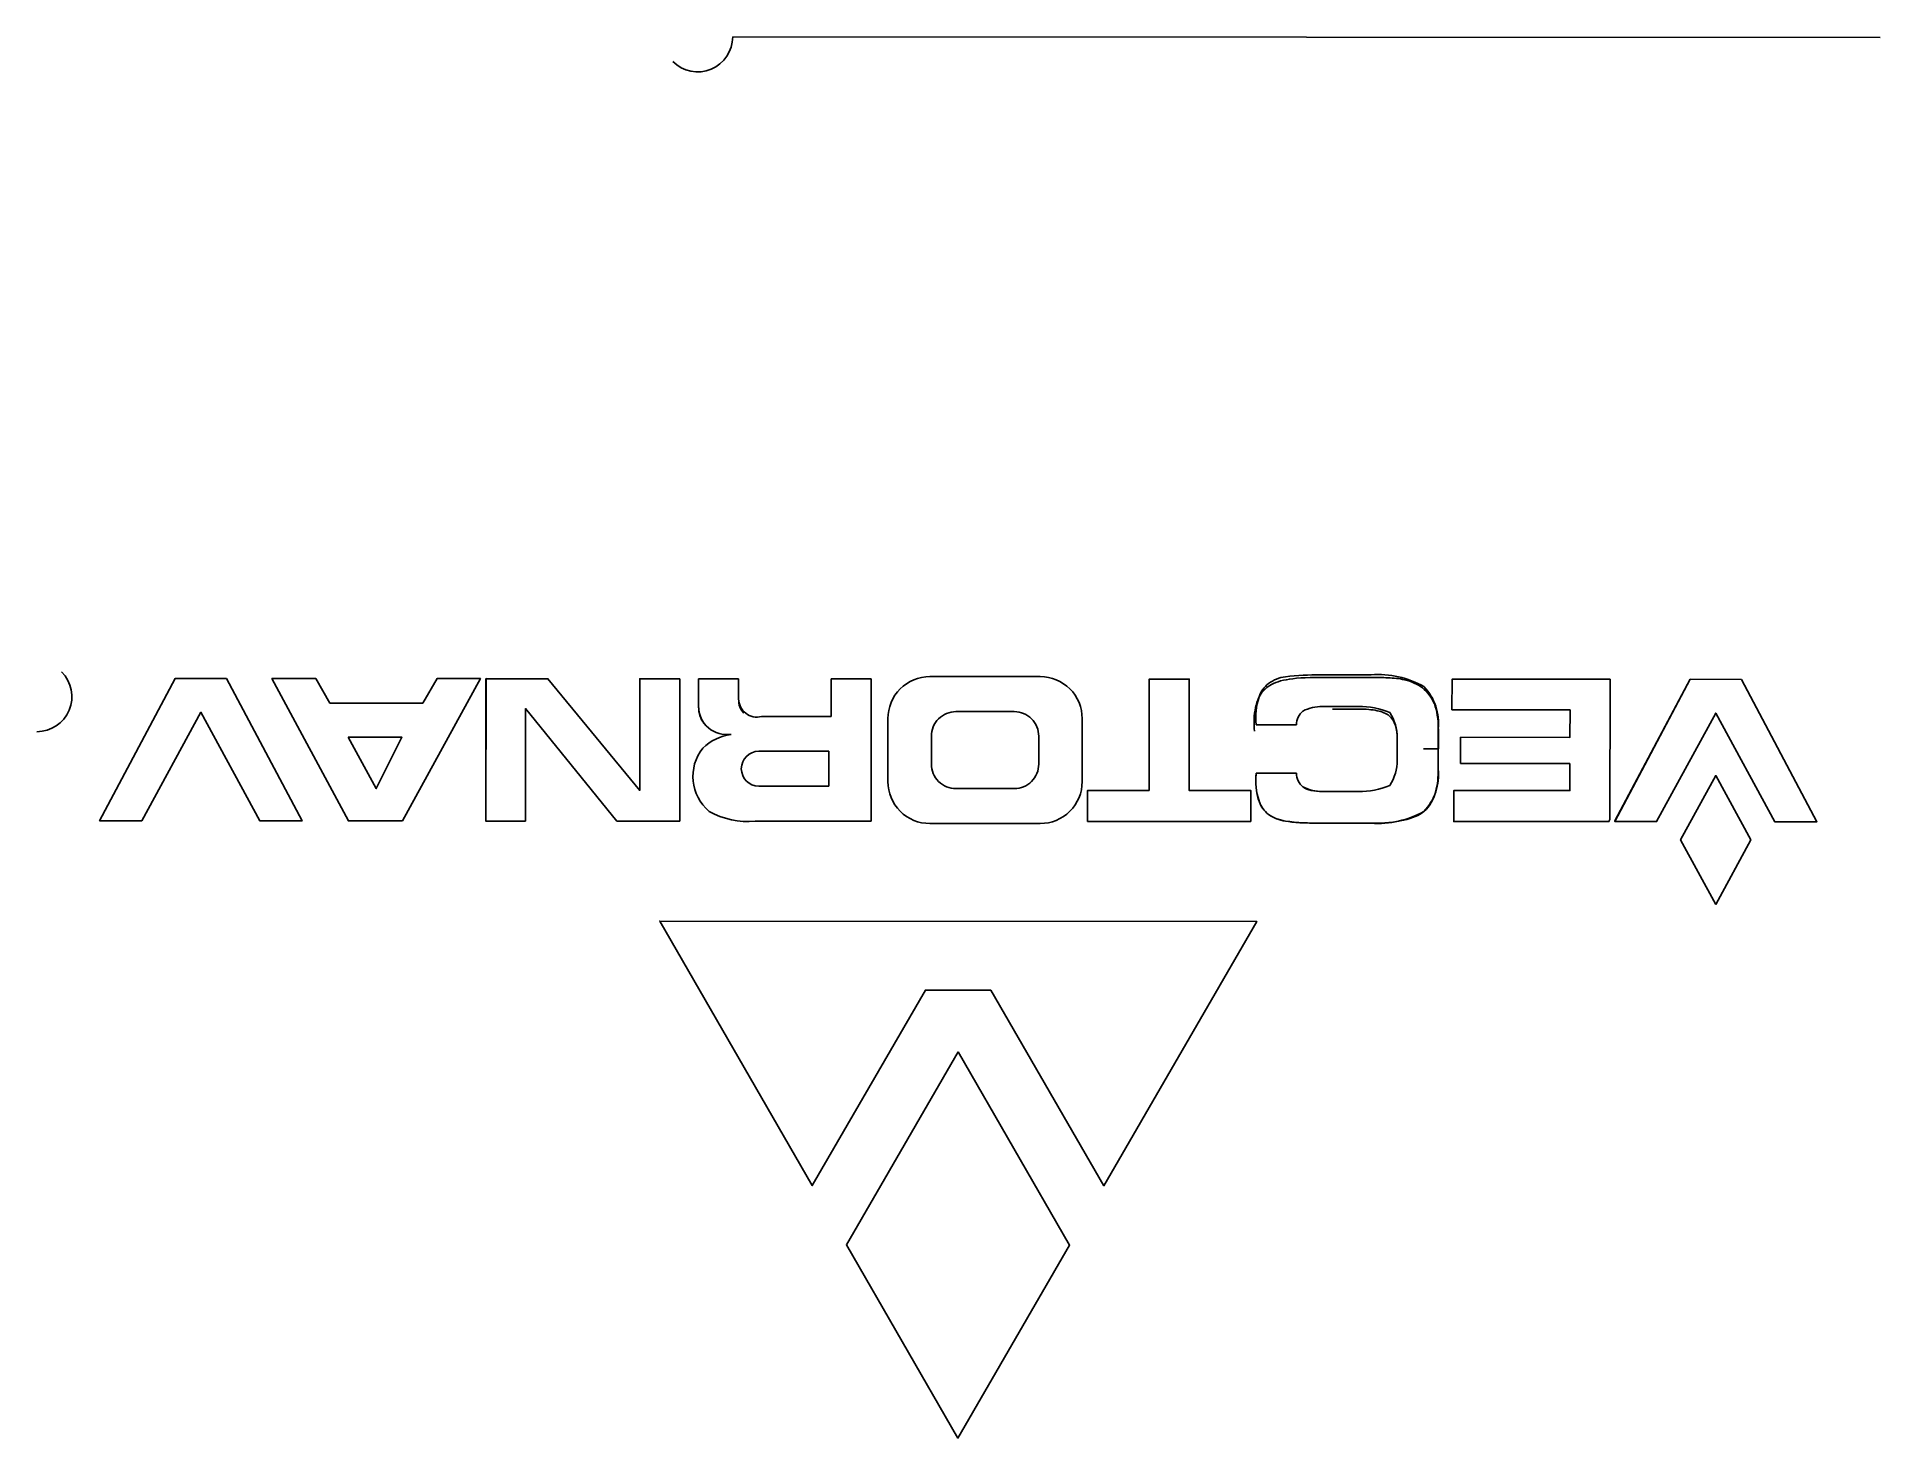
# Model space of a CAD drawing. Header units: inches. Extents: x -0.591 to 0.199, y 0.511 to 1.112.
import ezdxf

# ---------------------------------------------------------------- set-up
doc = ezdxf.new("R2010")
doc.units = ezdxf.units.IN
doc.layers.get('0').update_dxf_attribs({"linetype": 'CONTINUOUS'})

msp = doc.modelspace()

# ---------------------------------------------------------------- linework, layer by layer
for p, q in [((0.19869, 1.1121, 0), (-0.29319, 1.11238, 0)), ((-0.04113, 0.83883, 0), (-0.01947, 0.83884, 0)), ((-0.0411, 0.8377, 0), (-0.01944, 0.83769, 0)), ((-0.5646, 0.77619, 0), (-0.53217, 0.83723, 0)), ((-0.53217, 0.83723, 0), (-0.51017, 0.83722, 0)), ((-0.51017, 0.83722, 0), (-0.47782, 0.77615, 0)), ((-0.47192, 0.8372, 0), (-0.49072, 0.83721, 0)), ((-0.49072, 0.83721, 0), (-0.45794, 0.77614, 0)), ((-0.47192, 0.8372, 0), (-0.46584, 0.82666, 0)), ((-0.43474, 0.77612, 0), (-0.40131, 0.83716, 0)), ((-0.41995, 0.83717, 0), (-0.42604, 0.82664, 0)), ((-0.40131, 0.83716, 0), (-0.41995, 0.83717, 0)), ((-0.39906, 0.7761, 0), (-0.39887, 0.83716, 0)), ((-0.39902, 0.83687, 0), (-0.37242, 0.83714, 0)), ((-0.37242, 0.83714, 0), (-0.33304, 0.78921, 0)), ((-0.33304, 0.78921, 0), (-0.33301, 0.83712, 0)), ((-0.33301, 0.83712, 0), (-0.31587, 0.83711, 0)), ((-0.31587, 0.83711, 0), (-0.3159, 0.77606, 0)), ((-0.3078, 0.82527, 0), (-0.30779, 0.8371, 0)), ((-0.30779, 0.8371, 0), (-0.3078, 0.82527, 0)), ((-0.30779, 0.8371, 0), (-0.29065, 0.8371, 0)), ((-0.30779, 0.8371, 0), (-0.29065, 0.8371, 0)), ((-0.29065, 0.8371, 0), (-0.29065, 0.82852, 0)), ((-0.29065, 0.8371, 0), (-0.29065, 0.82852, 0)), ((-0.25098, 0.8209, 0), (-0.25098, 0.83707, 0)), ((-0.25098, 0.83707, 0), (-0.23383, 0.83706, 0)), ((-0.25098, 0.83707, 0), (-0.25098, 0.8209, 0)), ((-0.25098, 0.83707, 0), (-0.23383, 0.83706, 0)), ((-0.23383, 0.83706, 0), (-0.23386, 0.77601, 0)), ((-0.23383, 0.83706, 0), (-0.23386, 0.77601, 0)), ((-0.11464, 0.837, 0), (-0.11467, 0.78923, 0)), ((-0.0975, 0.83699, 0), (-0.11464, 0.837, 0)), ((-0.09753, 0.78922, 0), (-0.0975, 0.83699, 0)), ((0.01515, 0.82379, 0), (0.01516, 0.83693, 0)), ((0.01516, 0.83693, 0), (0.08289, 0.83689, 0)), ((0.08289, 0.83689, 0), (0.08285, 0.77671, 0)), ((0.085, 0.77584, 0), (0.11724, 0.83687, 0)), ((0.11724, 0.83687, 0), (0.13924, 0.83686, 0)), ((0.13924, 0.83686, 0), (0.1716, 0.77579, 0)), ((-0.52118, 0.82274, 0), (-0.54655, 0.77618, 0)), ((-0.52118, 0.82274, 0), (-0.49587, 0.77616, 0)), ((-0.42604, 0.82664, 0), (-0.46584, 0.82666, 0)), ((-0.38204, 0.82432, 0), (-0.38206, 0.77609, 0)), ((-0.3428, 0.77607, 0), (-0.38204, 0.82432, 0)), ((-0.04038, 0.82525, 0), (-0.02495, 0.82526, 0)), ((-0.02494, 0.82411, 0), (-0.03606, 0.82411, 0)), ((0.06574, 0.82376, 0), (0.01515, 0.82379, 0)), ((0.06573, 0.81198, 0), (0.06574, 0.82376, 0)), ((0.12824, 0.82238, 0), (0.10287, 0.77583, 0)), ((0.15354, 0.7758, 0), (0.12824, 0.82238, 0)), ((-0.28083, 0.82092, 0), (-0.25098, 0.8209, 0)), ((-0.28083, 0.82092, 0), (-0.25098, 0.8209, 0)), ((-0.05153, 0.81738, 0), (-0.06883, 0.81737, 0)), ((0.0093, 0.8156, 0), (0.00929, 0.79839, 0)), ((0.00929, 0.8156, 0), (0.00929, 0.807, 0)), ((-0.0083, 0.81173, 0), (-0.00829, 0.81101, 0)), ((-0.0083, 0.80226, 0), (-0.00829, 0.81101, 0)), ((-0.0083, 0.80226, 0), (-0.00829, 0.81101, 0)), ((0.00929, 0.807, 0), (0.003, 0.807, 0)), ((0.00929, 0.79839, 0), (0.00929, 0.807, 0)), ((0.01885, 0.80079, 0), (0.01885, 0.812, 0)), ((0.01885, 0.812, 0), (0.06573, 0.81198, 0)), ((0.06573, 0.80077, 0), (0.01885, 0.80079, 0)), ((0.06573, 0.80077, 0), (0.06572, 0.78913, 0)), ((-0.06883, 0.79621, 0), (-0.06883, 0.79662, 0)), ((-0.06883, 0.79662, 0), (-0.05153, 0.79661, 0)), ((-0.05153, 0.79661, 0), (-0.06883, 0.79662, 0)), ((0.12822, 0.79562, 0), (0.11317, 0.768, 0)), ((0.14324, 0.76798, 0), (0.12822, 0.79562, 0)), ((-0.11467, 0.78923, 0), (-0.14108, 0.78925, 0)), ((-0.14108, 0.78925, 0), (-0.14108, 0.77596, 0)), ((-0.07112, 0.78921, 0), (-0.09753, 0.78922, 0)), ((-0.07112, 0.78921, 0), (-0.07113, 0.77592, 0)), ((-0.04038, 0.78874, 0), (-0.02495, 0.78874, 0)), ((-0.04038, 0.78874, 0), (-0.02495, 0.78874, 0)), ((0.01588, 0.78916, 0), (0.01587, 0.77587, 0)), ((0.01588, 0.78916, 0), (0.06572, 0.78913, 0)), ((-0.5646, 0.77619, 0), (-0.54655, 0.77618, 0)), ((-0.47782, 0.77615, 0), (-0.49587, 0.77616, 0)), ((-0.45794, 0.77614, 0), (-0.43474, 0.77612, 0)), ((-0.39906, 0.7761, 0), (-0.38206, 0.77609, 0)), ((-0.3159, 0.77606, 0), (-0.3428, 0.77607, 0)), ((-0.23386, 0.77601, 0), (-0.28353, 0.77604, 0)), ((-0.23386, 0.77601, 0), (-0.28353, 0.77604, 0)), ((-0.14108, 0.77596, 0), (-0.07113, 0.77592, 0)), ((-0.01947, 0.77515, 0), (-0.04113, 0.77516, 0)), ((-0.04113, 0.77516, 0), (-0.01947, 0.77515, 0)), ((0.08239, 0.77584, 0), (0.01587, 0.77587, 0)), ((0.08285, 0.77671, 0), (0.08239, 0.77584, 0)), ((0.10287, 0.77583, 0), (0.085, 0.77584, 0)), ((0.1716, 0.77579, 0), (0.15354, 0.7758, 0)), ((0.11317, 0.768, 0), (0.12819, 0.74036, 0)), ((0.12819, 0.74036, 0), (0.14324, 0.76798, 0)), ((-0.32449, 0.73318, 0), (-0.06856, 0.73304, 0)), ((-0.25909, 0.61975, 0), (-0.32449, 0.73318, 0)), ((-0.06856, 0.73304, 0), (-0.13409, 0.61968, 0)), ((-0.21061, 0.70361, 0), (-0.25909, 0.61975, 0)), ((-0.18247, 0.70359, 0), (-0.21061, 0.70361, 0)), ((-0.13409, 0.61968, 0), (-0.18247, 0.70359, 0)), ((-0.19656, 0.67708, 0), (-0.24441, 0.5943, 0)), ((-0.14879, 0.59425, 0), (-0.19656, 0.67708, 0)), ((-0.24441, 0.5943, 0), (-0.19665, 0.51147, 0)), ((-0.19665, 0.51147, 0), (-0.14879, 0.59425, 0))]:
    msp.add_line(p, q)
for points in [[(-0.16137, 0.77503), (-0.20867, 0.77503, -0.414214), (-0.22667, 0.79303), (-0.22667, 0.82003, -0.414214), (-0.20867, 0.83803), (-0.16137, 0.83803, -0.414214), (-0.14337, 0.82003), (-0.14337, 0.79303, -0.414214)], [(-0.1725, 0.79), (-0.1975, 0.79, -0.414214), (-0.208, 0.8005), (-0.208, 0.8125, -0.414214), (-0.1975, 0.823), (-0.1725, 0.823, -0.414214), (-0.162, 0.8125), (-0.162, 0.8005, -0.414214)], [(-0.252, 0.791), (-0.252, 0.806), (-0.282, 0.806, 1), (-0.282, 0.791)]]:
    msp.add_lwpolyline(points, format="xyb", close=True)
for points in [[(-0.51017, 0.83722), (-0.53217, 0.83723), (-0.5646, 0.77619), (-0.54655, 0.77618), (-0.52118, 0.82274), (-0.49587, 0.77616), (-0.47782, 0.77615)], [(-0.43474, 0.77612), (-0.40131, 0.83716), (-0.41995, 0.83717), (-0.42604, 0.82664), (-0.46584, 0.82666), (-0.47192, 0.8372), (-0.49072, 0.83721), (-0.45794, 0.77614)], [(-0.31587, 0.83711), (-0.33301, 0.83712), (-0.33304, 0.78921), (-0.37242, 0.83714), (-0.39887, 0.83716), (-0.39902, 0.83687), (-0.39906, 0.7761), (-0.38206, 0.77609), (-0.38204, 0.82432), (-0.3428, 0.77607), (-0.3159, 0.77606)], [(-0.07113, 0.77592), (-0.07112, 0.78921), (-0.09753, 0.78922), (-0.0975, 0.83699), (-0.11464, 0.837), (-0.11467, 0.78923), (-0.14108, 0.78925), (-0.14108, 0.77596)], [(0.06573, 0.80077), (0.06572, 0.78913), (0.01588, 0.78916), (0.01587, 0.77587), (0.08239, 0.77584), (0.08285, 0.77671), (0.08289, 0.83689), (0.01516, 0.83693), (0.01515, 0.82379), (0.06574, 0.82376), (0.06573, 0.81198), (0.01885, 0.812), (0.01885, 0.80079)], [(0.11724, 0.83687), (0.085, 0.77617), (0.085, 0.77584), (0.10287, 0.77583), (0.12824, 0.82238), (0.15354, 0.7758), (0.1716, 0.77579), (0.13924, 0.83686)], [(-0.458, 0.812), (-0.446, 0.79), (-0.435, 0.812)], [(0.12819, 0.74036), (0.14324, 0.76798), (0.12822, 0.79562), (0.11317, 0.768)], [(-0.18247, 0.70359), (-0.13409, 0.61968), (-0.06856, 0.73304), (-0.32449, 0.73318), (-0.25909, 0.61975), (-0.21061, 0.70361)], [(-0.19656, 0.67708), (-0.24441, 0.5943), (-0.19665, 0.51147), (-0.14879, 0.59425)]]:
    msp.add_lwpolyline(points, close=True)
for centre, radius, start, end in [((-0.30819, 1.11238, 0), 0.015, 224.96827, 359.96827), ((-0.59147, 0.82941, 0), 0.015, -90.03173, 44.96827), ((-0.05437, 0.82289, 0), 0.01518, 96.9774, 126.79563), ((-0.04106, 0.70775, 0), 0.13108, 90.03173, 96.64133), ((-0.01682, 0.79782, 0), 0.04111, 60.96004, 93.70477), ((-0.05653, 0.82576, 0), 0.01159, 126.79562, 162.20023), ((-0.01352, 0.818, 0), 0.02293, -6.00229, 43.41788), ((-0.01352, 0.818, 0), 0.02293, -6.00229, 43.41788), ((-0.2957, 0.82524, 0), 0.0121, 179.87689, 278.59316), ((-0.2828, 0.82852, 0), 0.00785, 179.96827, 284.53303), ((-0.04019, 0.82035, 0), 0.02879, 161.89228, 185.94671), ((-0.04415, 0.81747, 0), 0.00738, 128.28356, 180.67182), ((-0.04037, 0.80671, 0), 0.01854, 90.03173, 116.78874), ((-0.02493, 0.78948, 0), 0.03577, 67.95041, 90.03173), ((-0.02849, 0.81172, 0), 0.02019, 0.03173, 32.73451), ((-0.29059, 0.79522, 0), 0.01965, 141.88568, 229.59146), ((-0.29051, 0.79095, 0), 0.02258, 98.59315, 133.44797), ((-0.02849, 0.80227, 0), 0.02019, 327.26549, 359.96827), ((-0.01352, 0.79599, 0), 0.02293, -43.41788, 6.00229), ((-0.04019, 0.79364, 0), 0.02879, 174.05329, 198.10772), ((-0.04415, 0.79653, 0), 0.00738, 179.32818, 231.71644), ((-0.04037, 0.80728, 0), 0.01854, 243.21126, 269.96827), ((-0.02493, 0.82451, 0), 0.03577, 269.96827, 292.04959), ((-0.05653, 0.78823, 0), 0.01159, 197.79977, 233.20438), ((-0.2867, 0.80969, 0), 0.0338, 240.54636, 275.37949), ((-0.05437, 0.79111, 0), 0.01518, 233.20437, 263.0226), ((-0.04106, 0.90624, 0), 0.13108, 263.35867, 269.96827), ((-0.01682, 0.81617, 0), 0.04111, 266.29523, 299.03996)]:
    msp.add_arc(centre, radius, start, end)
for centre, major_axis, ratio, start_param, end_param in [((-0.06232, 0.75615, 0), (0.06542, 0.07647), 0.389485, 6.09024, 6.304675), ((-0.28332, 0.8403, 0), (0.0216, 0.02286), 0.503925, 2.65113, 3.086305), ((-0.0764, 0.71088, 0), (0.07954, 0.12123), 0.26293, 5.901649, 6.101255), ((-0.00251, 0.78289, 0), (-0.05718, -0.00525), 0.099083, 0.341401, 0.820222), ((-0.19362, 0.86962, 0), (-0.19948, 0.08586), 0.197611, 2.71055, 3.040658)]:
    msp.add_ellipse(centre, major_axis=major_axis, ratio=ratio, start_param=start_param, end_param=end_param)
for points, knots in [([(-0.0411, 0.8377, 0), (-0.04759, 0.8377, 0), (-0.05259, 0.8374, 0), (-0.05586, 0.83669, 0), (-0.05587, 0.83669, 0), (-0.05588, 0.83669, 0)], [0, 0, 0, 0, 0.0003760173, 0.0003760173, 0.0003770064, 0.0003770064, 0.0003770064, 0.0003770064]), ([(-0.00515, 0.83667, 0), (-0.00748, 0.83723, 0), (-0.00988, 0.83739, 0), (-0.01465, 0.83765, 0), (-0.01705, 0.83769, 0), (-0.01944, 0.83769, 0)], [0, 0, 0, 0, 0.0001823005, 0.0001823005, 0.0003646009, 0.0003646009, 0.0003646009, 0.0003646009]), ([(-0.06376, 0.83361, 0), (-0.06414, 0.83336, 0), (-0.06527, 0.83261, 0), (-0.06749, 0.8297, 0), (-0.06798, 0.82833, 0), (-0.06814, 0.82788, 0)], [0.000000999, 0.000000999, 0.000000999, 0.000000999, 0.003433608, 0.003433608, 0.00686908, 0.00686908, 0.00686908, 0.00686908]), ([(-0.05588, 0.83669, 0), (-0.05589, 0.83669, 0), (-0.05589, 0.83668, 0), (-0.05935, 0.83611, 0), (-0.06183, 0.83512, 0), (-0.06374, 0.83363, 0), (-0.06375, 0.83362, 0), (-0.06376, 0.83361, 0)], [0, 0, 0, 0, 0.0000005418, 0.0000005418, 0.0002163572, 0.0002163572, 0.0002175988, 0.0002175988, 0.0002175988, 0.0002175988]), ([(0.00245, 0.83316, 0), (0.00245, 0.83316, 0), (0.00244, 0.83316, 0), (0.00244, 0.83316, 0), (0.00036, 0.83483, 0), (-0.00215, 0.83595, 0), (-0.00515, 0.83667, 0)], [0, 0, 0, 0, 0.0000003133, 0.0000003133, 0.0000003133, 0.000214475, 0.000214475, 0.000214475, 0.000214475]), ([(-0.28848, 0.8225, 0), (-0.28849, 0.82251, 0), (-0.2885, 0.82251, 0), (-0.29002, 0.82384, 0), (-0.29066, 0.82585, 0), (-0.29065, 0.82852, 0)], [0, 0, 0, 0, 0.0000011506, 0.0000011506, 0.0001672348, 0.0001672348, 0.0001672348, 0.0001672348]), ([(-0.06814, 0.82788, 0), (-0.06814, 0.82787, 0), (-0.06814, 0.82787, 0), (-0.06912, 0.82534, 0), (-0.0697, 0.82222, 0), (-0.06971, 0.81817, 0)], [0, 0, 0, 0, 0.000000527, 0.000000527, 0.0002515269, 0.0002515269, 0.0002515269, 0.0002515269]), ([(-0.02494, 0.82411, 0), (-0.02177, 0.82411, 0), (-0.01911, 0.82388, 0), (-0.01692, 0.82341, 0), (-0.01475, 0.82295, 0), (-0.01304, 0.82225, 0), (-0.01179, 0.82119, 0)], [0, 0, 0, 0, 0.0001745819, 0.0001745819, 0.0001745819, 0.0003483567, 0.0003483567, 0.0003483567, 0.0003483567]), ([(0.00314, 0.78023, 0), (0.00571, 0.78236, 0), (0.00724, 0.78542, 0), (0.00812, 0.7886, 0), (0.009, 0.79178, 0), (0.00928, 0.7951, 0), (0.00929, 0.79839, 0)], [0, 0, 0, 0, 0.0002532287, 0.0002532287, 0.0002532287, 0.0005064574, 0.0005064574, 0.0005064574, 0.0005064574]), ([(-0.06898, 0.79399, 0), (-0.06898, 0.79261, 0), (-0.06896, 0.79128, 0), (-0.06826, 0.78667, 0), (-0.06772, 0.78516, 0), (-0.06756, 0.78469, 0)], [0.00000099, 0.00000099, 0.00000099, 0.00000099, 0.01047986, 0.01047986, 0.02155395, 0.02155395, 0.02155395, 0.02155395]), ([(-0.06756, 0.78469, 0), (-0.06756, 0.78469, 0), (-0.06755, 0.78468, 0), (-0.06755, 0.78468, 0), (-0.06673, 0.78221, 0), (-0.06541, 0.78048, 0), (-0.06346, 0.77895, 0)], [0, 0, 0, 0, 0.0000002219, 0.0000002219, 0.0000002219, 0.0001819315, 0.0001819315, 0.0001819315, 0.0001819315])]:
    msp.add_open_spline(points, degree=3, knots=knots)
for points in [[(-0.06971, 0.81817, 0), (-0.06971, 0.81747, 0), (-0.06959, 0.81629, 0), (-0.06956, 0.81464, 0)], [(-0.01179, 0.82119, 0), (-0.00933, 0.81923, 0), (-0.00829, 0.81572, 0), (-0.00829, 0.81101, 0)], [(-0.06883, 0.79621, 0), (-0.06883, 0.79547, 0), (-0.06898, 0.79473, 0), (-0.06898, 0.79399, 0)], [(-0.04873, 0.79073, 0), (-0.05062, 0.79211, 0), (-0.05147, 0.79433, 0), (-0.05153, 0.79661, 0)], [(-0.04038, 0.78874, 0), (-0.0439, 0.78875, 0), (-0.04679, 0.78933, 0), (-0.04873, 0.79073, 0)], [(-0.06346, 0.77895, 0), (-0.06171, 0.7776, 0), (-0.05936, 0.77662, 0), (-0.05622, 0.77604, 0)]]:
    msp.add_open_spline(points, degree=3)

doc.saveas('drawing.dxf')
